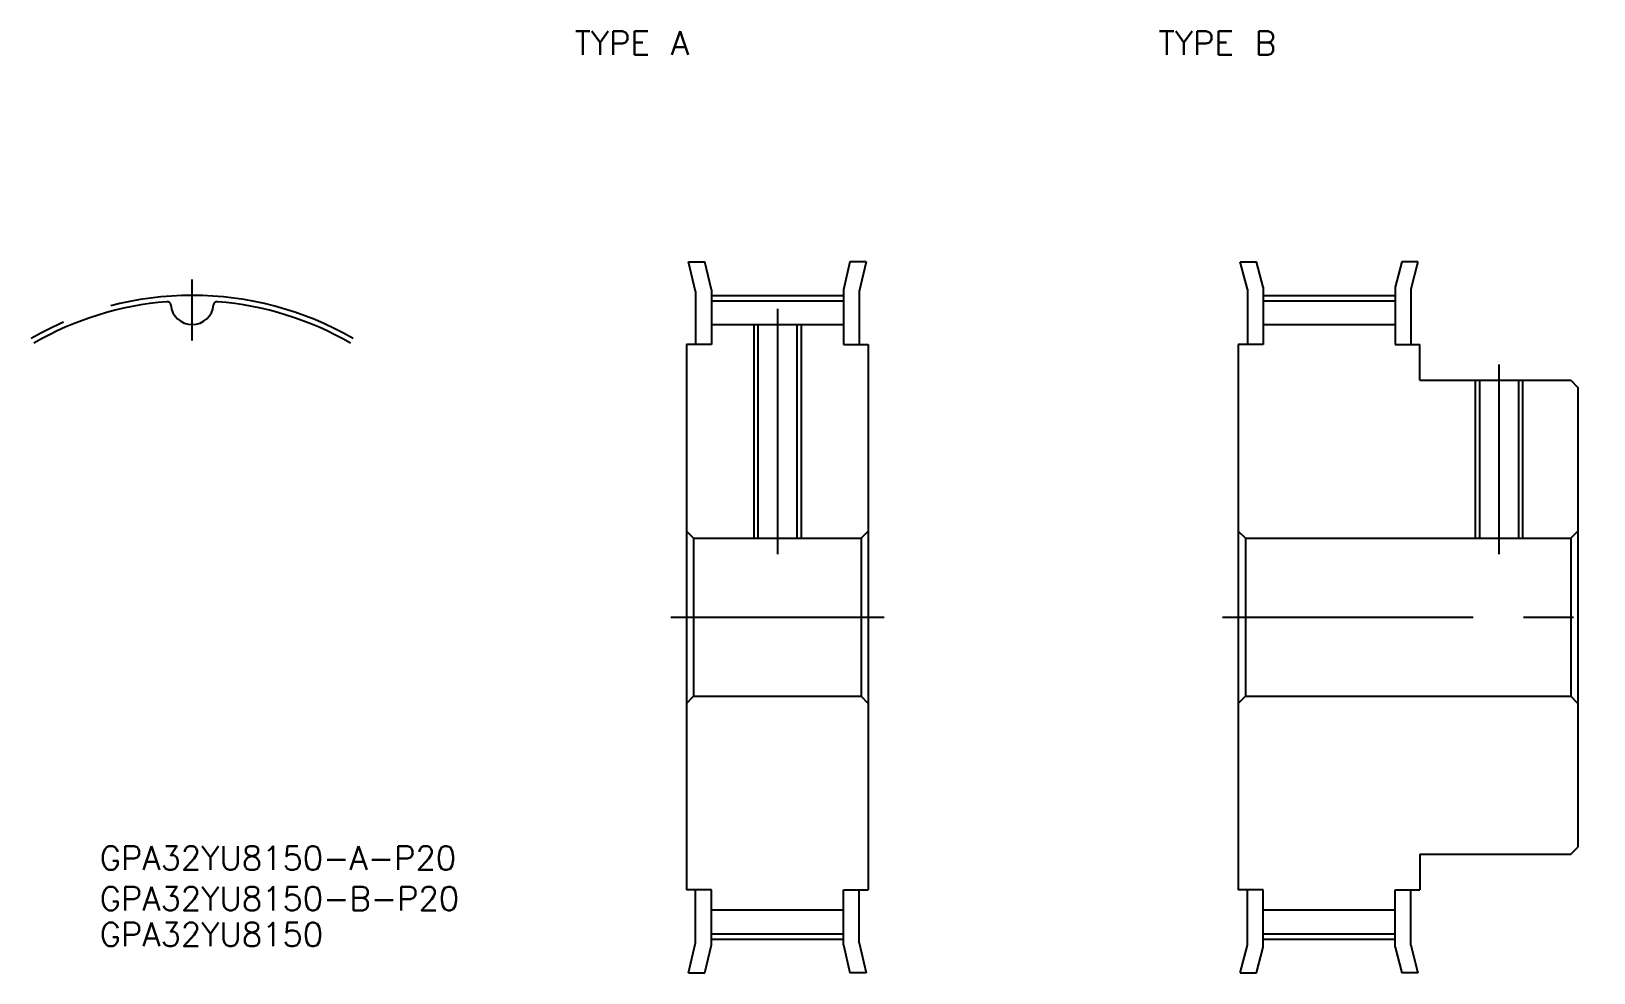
# Model space of a CAD drawing. Extents: x -20 to 177, y -45 to 74.
import ezdxf

# ---------------------------------------------------------------- set-up
doc = ezdxf.new("R2010")
doc.units = 0
doc.linetypes.add('CENTER', pattern=[50.8, 31.75, -6.35, 6.35, -6.35])
doc.layers.get('0').update_dxf_attribs({"linetype": 'CONTINUOUS'})
doc.layers.add('CENTER', color=1, linetype='CENTER')
doc.styles.get("Standard").update_dxf_attribs({"font": 'txt.shx', "height": 3, "bigfont": 'bigfont.shx'})

msp = doc.modelspace()

# ---------------------------------------------------------------- linework, layer by layer
at = {"color": 7, "linetype": 'CONTINUOUS'}
for p, q in [((62.84, 45), (64.89, 45)), ((63.74, 41.22), (62.84, 45)), ((65.74, 41.45), (64.89, 45)), ((83.28, 45), (82.44, 41.45)), ((85.34, 45), (83.28, 45)), ((85.34, 45), (84.44, 41.22)), ((132.69, 45), (134.76, 45)), ((133.59, 41.51), (132.69, 45)), ((135.59, 41.76), (134.76, 45)), ((153.13, 45), (152.29, 41.76)), ((155.19, 45), (153.13, 45)), ((155.19, 45), (154.29, 41.51)), ((135.59, 41.76), (135.59, 34.5)), ((152.29, 41.76), (152.29, 34.5)), ((63.74, 41.22), (63.74, 34.5)), ((65.74, 41.45), (65.74, 34.5)), ((65.74, 40.06), (82.44, 40.06)), ((82.44, 41.45), (82.44, 34.5)), ((84.44, 41.22), (84.44, 34.5)), ((133.59, 41.51), (133.59, 34.5)), ((135.59, 40.06), (152.29, 40.06)), ((154.29, 41.51), (154.29, 34.5)), ((65.74, 37.04), (82.44, 37.04)), ((71.63, 37.04), (71.63, 10)), ((76.55, 37.04), (76.55, 10)), ((135.59, 37.04), (152.29, 37.04)), ((62.59, 34.5), (62.59, -34.5)), ((65.74, 34.5), (62.59, 34.5)), ((82.44, 34.5), (85.59, 34.5)), ((85.59, 34.5), (85.59, -34.5)), ((132.44, 34.5), (132.44, -34.5)), ((135.59, 34.5), (132.44, 34.5)), ((152.29, 34.5), (155.44, 34.5)), ((155.44, 30), (155.44, 34.5)), ((155.44, 30), (174.54, 30)), ((162.98, 30), (162.98, 10)), ((167.9, 30), (167.9, 10)), ((174.54, 30), (175.44, 29.09)), ((175.44, 29.09), (175.44, -29.09)), ((62.59, 10.91), (63.49, 10)), ((63.49, 10), (84.68, 10)), ((63.49, 10), (63.49, -10)), ((85.59, 10.91), (84.68, 10)), ((84.68, 10), (84.68, -10)), ((132.44, 10.91), (133.35, 10)), ((133.35, 10), (174.54, 10)), ((133.35, 10), (133.35, -10)), ((175.44, 10.91), (174.54, 10)), ((174.54, 10), (174.54, -10)), ((62.59, -10.91), (63.49, -10)), ((63.49, -10), (84.68, -10)), ((85.59, -10.91), (84.68, -10)), ((132.44, -10.91), (133.35, -10)), ((133.35, -10), (174.54, -10)), ((175.44, -10.91), (174.54, -10)), ((174.54, -30), (175.44, -29.09)), ((155.44, -30), (174.54, -30)), ((155.44, -30), (155.44, -34.5)), ((65.74, -34.5), (62.59, -34.5)), ((63.74, -41.22), (63.74, -34.5)), ((65.74, -41.45), (65.74, -34.5)), ((82.44, -41.45), (82.44, -34.5)), ((82.44, -34.5), (85.59, -34.5)), ((84.44, -41.22), (84.44, -34.5)), ((135.59, -34.5), (132.44, -34.5)), ((133.59, -41.51), (133.59, -34.5)), ((135.59, -41.76), (135.59, -34.5)), ((152.29, -41.76), (152.29, -34.5)), ((152.29, -34.5), (155.44, -34.5)), ((154.29, -41.51), (154.29, -34.5)), ((65.74, -37.04), (82.44, -37.04)), ((135.59, -37.04), (152.29, -37.04)), ((62.84, -45), (63.74, -41.22)), ((64.89, -45), (65.74, -41.45)), ((65.74, -40.06), (82.44, -40.06)), ((82.44, -41.45), (83.28, -45)), ((84.44, -41.22), (85.34, -45)), ((132.69, -45), (133.59, -41.51)), ((135.59, -40.06), (152.29, -40.06)), ((154.29, -41.51), (155.19, -45)), ((134.76, -45), (135.59, -41.76)), ((152.29, -41.76), (153.13, -45)), ((62.84, -45), (64.89, -45)), ((85.34, -45), (83.28, -45)), ((132.69, -45), (134.76, -45)), ((155.19, -45), (153.13, -45))]:
    msp.add_line(p, q, dxfattribs=at)
at = {"color": 3, "linetype": 'CONTINUOUS'}
for p, q in [((71.09, 37.04), (71.09, 10)), ((77.09, 37.04), (77.09, 10)), ((162.44, 30), (162.44, 10)), ((168.44, 30), (168.44, 10))]:
    msp.add_line(p, q, dxfattribs=at)
at = {"color": 7, "linetype": 'CONTINUOUS'}
for centre, radius, start, end in [((0, 0), 40.06, 94.5745, 120), ((-3.16, 39.48), 0.453, 5.0145, 94.5745), ((3.16, 39.48), 0.453, 85.4255, 174.9855), ((0, 0), 40.06, 60, 85.4255), ((0, 39.76), 2.72, 185.0145, 354.9855)]:
    msp.add_arc(centre, radius, start, end, dxfattribs=at)
at = {"layer": 'CENTER', "color": 1, "linetype": 'CENTER'}
for p, q in [((0, 35.04), (0, 42.74)), ((65.74, 40.74), (82.44, 40.74)), ((135.59, 40.74), (152.29, 40.74)), ((74.09, 39.04), (74.09, 8)), ((165.44, 32), (165.44, 8)), ((60.59, 0), (87.59, 0)), ((130.44, 0), (177.44, 0)), ((65.74, -40.74), (82.44, -40.74)), ((135.59, -40.74), (152.29, -40.74))]:
    msp.add_line(p, q, dxfattribs=at)
msp.add_arc((0, 0), 40.74, 60, 120, dxfattribs=at)

# ---------------------------------------------------------------- texts
at = {"color": 7, "linetype": 'CONTINUOUS'}
for s, p in [('TYPE A', (48.43, 71.17)), ('TYPE B', (122.35, 71.17)), ('GPA32YU8150-A-P20', (-11.71, -31.98)), ('GPA32YU8150-B-P20', (-11.71, -37.11)), ('GPA32YU8150', (-11.71, -41.65))]:
    msp.add_text(s, height=3, dxfattribs=at).set_placement(p)

doc.saveas('drawing.dxf')
